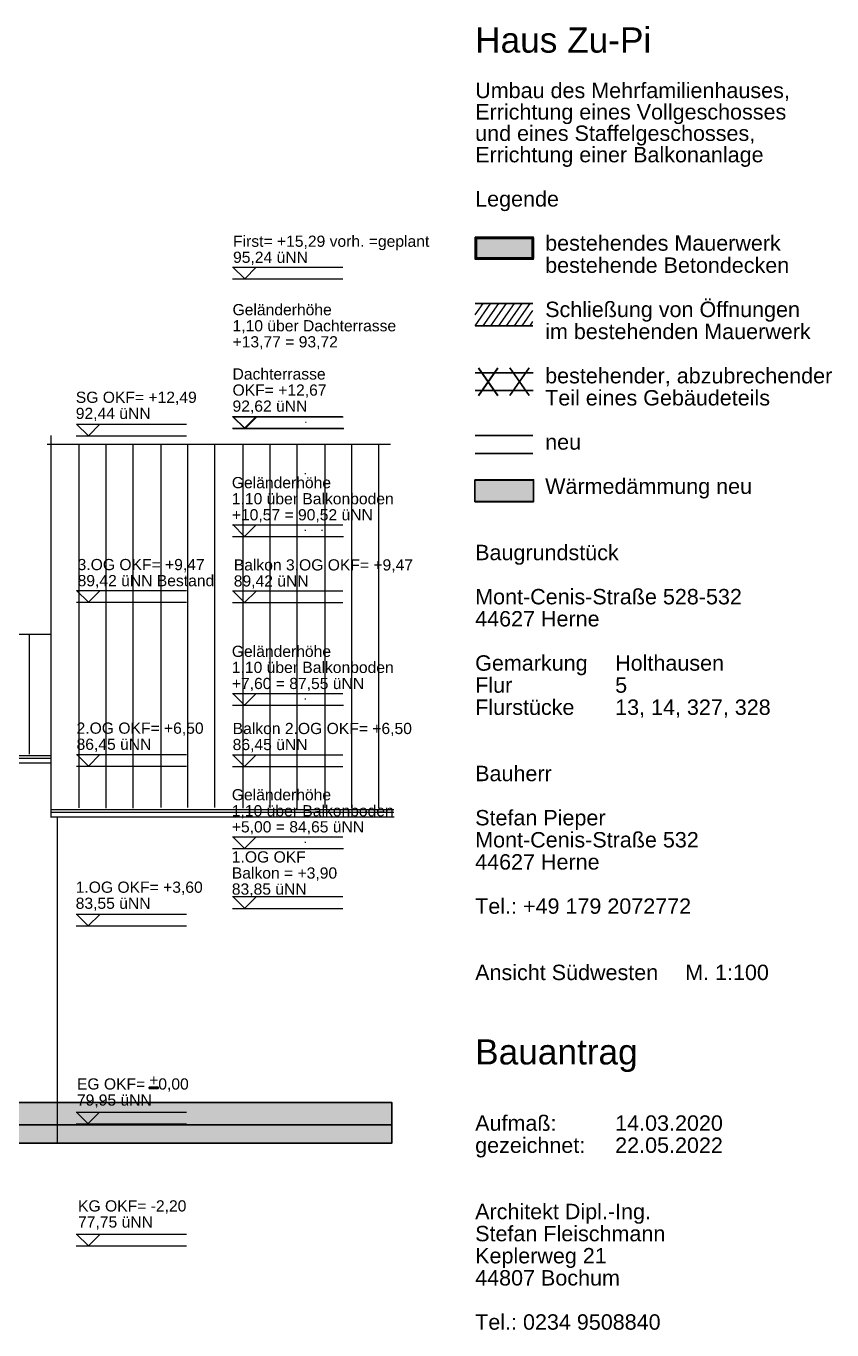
# Model space of a CAD drawing. Header units: millimetres. Extents: x 1 to 41669, y 1850 to 28527.
# Drawn here: x 27059 to 41669, y 4886 to 28527 of the extents above; entities that cross this region are included whole.
import ezdxf

# ---------------------------------------------------------------- set-up
doc = ezdxf.new("R2010")
doc.units = ezdxf.units.MM
doc.header["$LTSCALE"] = 50
for name, color, linetype in [('00_Wand_Bestand', 7, 'Continuous'), ('05_Linien_stark', 7, 'Continuous'), ('06_Linien_fein', 3, 'Continuous'), ('10_Text', 7, 'Continuous'), ('12_Plankopf', 140, 'Continuous')]:
    doc.layers.add(name, color=color, linetype=linetype)
doc.styles.add('PLAN', font='arial.ttf')

msp = doc.modelspace()

# ---------------------------------------------------------------- hatches: boundary and pattern name
at = {"layer": '00_Wand_Bestand'}
msp.add_hatch(color=7, dxfattribs=at).paths.add_polyline_path([(29291, 9285), (29456, 9285), (29456, 9264), (29291, 9264)])
at = {"layer": '00_Wand_Bestand', "transparency": 33554564}
for points in [[(1, 9008), (33690, 9008), (33690, 8275), (1, 8275)], [(3, 8604), (33690, 8604), (33690, 8273), (3, 8273)]]:
    msp.add_hatch(color=7, dxfattribs=at).paths.add_polyline_path(points)
at = {"layer": '12_Plankopf'}
for points in [[(35202, 24701), (36255, 24701), (36255, 24301), (35202, 24301)], [(35196, 20301), (36259, 20301), (36259, 19901), (35196, 19901)]]:
    msp.add_hatch(color=7, dxfattribs=at).paths.add_polyline_path(points)

# ---------------------------------------------------------------- linework, layer by layer
at = {"layer": '00_Wand_Bestand'}
for points in [[(29291, 9285), (29456, 9285), (29456, 9264), (29291, 9264)], [(1, 9008), (33690, 9008), (33690, 8275), (1, 8275)], [(3, 8604), (33690, 8604), (33690, 8273), (3, 8273)]]:
    msp.add_lwpolyline(points, close=True, dxfattribs=at)
at = {"layer": '05_Linien_stark', "lineweight": 15}
for p, q in [((30804, 24156), (32803, 24156)), ((31022, 23944), (30809, 24157)), ((31023, 23945), (31231, 24153)), ((30804, 23944), (32802, 23944)), ((27970, 21310), (29968, 21310)), ((28188, 21098), (27975, 21311)), ((28188, 21099), (28397, 21307)), ((30799, 21447), (32798, 21447)), ((31017, 21234), (30804, 21448)), ((30810, 21441), (32808, 21441)), ((31028, 21229), (30814, 21442)), ((31018, 21236), (31226, 21444)), ((31028, 21230), (31236, 21438)), ((32137, 21337), (32123, 21337)), ((32137, 21337), (32123, 21337)), ((32138, 21337), (32124, 21337)), ((27969, 21098), (29968, 21098)), ((30799, 21235), (32811, 21235)), ((30809, 21229), (32822, 21229)), ((32126, 20408), (32112, 20408)), ((32127, 20407), (32113, 20407)), ((32128, 20408), (32114, 20408)), ((30801, 19486), (32800, 19486)), ((31020, 19273), (30806, 19487)), ((31020, 19275), (31228, 19483)), ((30801, 19273), (32814, 19273)), ((32129, 19381), (32115, 19381)), ((32129, 19381), (32115, 19381)), ((32130, 19381), (32116, 19381)), ((32429, 19381), (32415, 19381)), ((32429, 19381), (32415, 19381)), ((32430, 19381), (32416, 19381)), ((27970, 18292), (29969, 18292)), ((28189, 18080), (27975, 18293)), ((28189, 18081), (28397, 18289)), ((30801, 18286), (32800, 18286)), ((31020, 18074), (30806, 18287)), ((31020, 18075), (31228, 18284)), ((27970, 18080), (29968, 18080)), ((30801, 18074), (32799, 18074)), ((30801, 16427), (32800, 16427)), ((31020, 16215), (30806, 16428)), ((31020, 16216), (31228, 16425)), ((32129, 16323), (32115, 16323)), ((32129, 16323), (32115, 16323)), ((32130, 16323), (32116, 16323)), ((30801, 16215), (32814, 16215)), ((27971, 15321), (29969, 15321)), ((28189, 15109), (27976, 15322)), ((28189, 15110), (28398, 15318)), ((30801, 15316), (32800, 15316)), ((31020, 15103), (30806, 15316)), ((31020, 15104), (31228, 15313)), ((27970, 15109), (29969, 15109)), ((30801, 15103), (32799, 15103)), ((30801, 13827), (32800, 13827)), ((31020, 13615), (30806, 13828)), ((31020, 13616), (31228, 13825)), ((32129, 13723), (32115, 13723)), ((32129, 13723), (32115, 13723)), ((32130, 13723), (32116, 13723)), ((30801, 13615), (32814, 13615)), ((30804, 12742), (32802, 12742)), ((31022, 12530), (30809, 12743)), ((31023, 12531), (31231, 12739)), ((27968, 12423), (29966, 12423)), ((28186, 12210), (27973, 12424)), ((28186, 12212), (28394, 12420)), ((30803, 12530), (32802, 12530)), ((27967, 12211), (29966, 12211)), ((27969, 8834), (29968, 8834)), ((28187, 8621), (27974, 8834)), ((28184, 8626), (28392, 8834)), ((27969, 8621), (29967, 8621)), ((27969, 6621), (29968, 6621)), ((28188, 6408), (27974, 6622)), ((27969, 6409), (29967, 6409)), ((28188, 6410), (28396, 6618))]:
    msp.add_line(p, q, dxfattribs=at)
at = {"layer": '06_Linien_fein', "lineweight": 9}
for p, q in [((27514, 14176), (27514, 21101)), ((33665, 20941), (27442, 20941)), ((28024, 14350), (28024, 20940)), ((28509, 14349), (28509, 20937)), ((28998, 14349), (28998, 20938)), ((29509, 14358), (29509, 20928)), ((29994, 14357), (29994, 20939)), ((30483, 14356), (30483, 20931)), ((30997, 14349), (30997, 20938)), ((31482, 14347), (31482, 20929)), ((31971, 14347), (31971, 20933)), ((32482, 14355), (32482, 20929)), ((32967, 14354), (32967, 20932)), ((33455, 14353), (33455, 20939)), ((27519, 17496), (24536, 17496)), ((27121, 15328), (27121, 17498)), ((27518, 15295), (24524, 15295)), ((27516, 15246), (24524, 15246)), ((27522, 15160), (24527, 15160)), ((33725, 14269), (27504, 14269)), ((33724, 14318), (27513, 14318)), ((33731, 14183), (27507, 14183)), ((27628, 8288), (27628, 14183))]:
    msp.add_line(p, q, dxfattribs=at)
at = {"layer": '12_Plankopf', "lineweight": 15}
for p, q in [((35201, 23094), (35485, 23501)), ((35201, 23294), (35343, 23497)), ((35343, 23091), (35627, 23497)), ((35485, 23091), (35768, 23497)), ((35627, 23091), (35911, 23497)), ((35768, 23091), (36052, 23497)), ((35911, 23091), (36195, 23497)), ((36052, 23091), (36248, 23371)), ((36195, 23091), (36248, 23168))]:
    msp.add_line(p, q, dxfattribs=at)
at = {"layer": '12_Plankopf', "lineweight": 25}
for p, q in [((35201, 23497), (36248, 23497)), ((35201, 23094), (36248, 23094)), ((35201, 22241), (36251, 22241)), ((35828, 21829), (36178, 22329)), ((35828, 22329), (36178, 21829)), ((35201, 21918), (36251, 21918)), ((35201, 21101), (36248, 21101)), ((35201, 20778), (36248, 20778))]:
    msp.add_line(p, q, dxfattribs=at)
at = {"layer": '12_Plankopf', "lineweight": 30}
for p, q in [((35259, 21829), (35609, 22329)), ((35259, 22329), (35609, 21829))]:
    msp.add_line(p, q, dxfattribs=at)
at = {"layer": '12_Plankopf'}
for points in [[(35202, 24701), (36255, 24701), (36255, 24301), (35202, 24301)], [(35196, 20301), (36259, 20301), (36259, 19901), (35196, 19901)]]:
    msp.add_lwpolyline(points, close=True, dxfattribs=at)
at = {"layer": '12_Plankopf', "lineweight": 50}
msp.add_lwpolyline([(35214, 24689), (36244, 24689), (36244, 24312), (35214, 24312)], close=True, dxfattribs=at)
at = {"layer": '12_Plankopf', "lineweight": 18}
msp.add_lwpolyline([(35200, 20296), (36254, 20296), (36254, 19905), (35200, 19905)], close=True, dxfattribs=at)

# ---------------------------------------------------------------- texts
at = {"layer": '10_Text', "style": 'PLAN'}
for s, height, p in [('First= +15,29 vorh. =geplant', 203.2, (30811, 24525)), ('95,24 üNN', 203.2, (30811, 24234)), ('Geländerhöhe', 203.2, (30802, 23284)), ('1,10 über Dachterrasse', 203.2, (30802, 22992)), ('+13,77 = 93,72', 203.2, (30802, 22701)), ('Dachterrasse', 203.2, (30802, 22118)), ('OKF= +12,67', 203.2, (30802, 21826)), ('SG OKF= +12,49', 203.2, (27960, 21695)), ('92,44 üNN', 203.2, (27960, 21403)), ('92,62 üNN', 203.2, (30802, 21535)), ('Geländerhöhe', 203.2, (30789, 20148)), ('1,10 über Balkonboden', 203.2, (30789, 19856)), ('+10,57 = 90,52 üNN', 203.2, (30789, 19565)), ('3.OG OKF= +9,47', 203.2, (27993, 18662)), ('Balkon 3.OG OKF= +9,47', 203.2, (30824, 18656)), ('89,42 üNN Bestand', 203.2, (27993, 18371)), ('89,42 üNN', 203.2, (30824, 18365)), ('Geländerhöhe', 203.2, (30789, 17089)), ('1,10 über Balkonboden', 203.2, (30789, 16798)), ('+7,60 = 87,55 üNN', 203.2, (30789, 16506)), ('2.OG OKF= +6,50', 203.2, (27974, 15696)), ('Balkon 2.OG OKF= +6,50', 203.2, (30804, 15690)), ('86,45 üNN', 203.2, (27974, 15404)), ('86,45 üNN', 203.2, (30804, 15399)), ('Geländerhöhe', 203.2, (30789, 14489)), ('1,10 über Balkonboden', 203.2, (30789, 14198)), ('+5,00 = 84,65 üNN', 203.2, (30789, 13907)), ('1.OG OKF', 203.2, (30789, 13361)), ('Balkon = +3,90', 203.2, (30789, 13069)), ('1.OG OKF= +3,60', 203.2, (27958, 12812)), ('83,85 üNN', 203.2, (30789, 12778)), ('83,55 üNN', 203.2, (27958, 12521)), ('+', 203, (29291, 9315)), ('EG OKF= ', 203.2, (27981, 9244)), ('0,00', 203.2, (29456, 9244)), ('79,95 üNN', 203.2, (27981, 8953)), ('KG OKF= -2,20', 203.2, (28001, 7033)), ('77,75 üNN', 203.2, (28001, 6742))]:
    msp.add_text(s, height=height, dxfattribs=at).set_placement(p)
at = {"layer": '12_Plankopf', "style": 'PLAN'}
for s, height, p in [('Haus Zu-Pi', 457, (35201, 28046)), ('Umbau des Mehrfamilienhauses,', 279.4, (35201, 27221)), ('Errichtung eines Vollgeschosses', 279.4, (35201, 26833)), ('und eines Staffelgeschosses,', 279.4, (35201, 26445)), ('Errichtung einer Balkonanlage', 279.4, (35201, 26057)), ('Legende', 279.3, (35201, 25255)), ('bestehendes Mauerwerk', 279.26, (36470, 24454)), ('bestehende Betondecken', 279.26, (36470, 24053)), ('Schließung von Öffnungen', 279.26, (36470, 23251)), ('im bestehenden Mauerwerk', 279.26, (36470, 22851)), ('bestehender, abzubrechender', 279.26, (36470, 22049)), ('Teil eines Gebäudeteils', 279.26, (36470, 21648)), ('neu', 279.3, (36470, 20847)), ('Wärmedämmung neu', 279.26, (36470, 20045)), ('Baugrundstück', 279.26, (35201, 18843)), ('Mont-Cenis-Straße 528-532', 279.26, (35201, 18042)), ('44627 Herne', 279.26, (35201, 17641)), ('Gemarkung', 279.3, (35201, 16839)), ('Holthausen', 279.3, (37739, 16839)), ('Flur', 279.3, (35201, 16439)), ('5', 279, (37739, 16439)), ('Flurstücke', 279.3, (35201, 16038)), ('13, 14, 327, 328', 279.26, (37739, 16038)), ('Bauherr', 279.3, (35201, 14836)), ('Stefan Pieper', 279.26, (35201, 14034)), ('Mont-Cenis-Straße 532', 279.26, (35201, 13634)), ('44627 Herne', 279.26, (35201, 13233)), ('Tel.: +49 179 2072772', 279.26, (35201, 12431)), ('Ansicht Südwesten', 279.26, (35201, 11229)), ('M. 1:100', 279.3, (39008, 11229)), ('Bauantrag', 457, (35201, 9699)), ('Aufmaß:', 279.3, (35201, 8497)), ('14.03.2020', 279.3, (37739, 8497)), ('gezeichnet:', 279.26, (35201, 8096)), ('22.05.2022', 279.3, (37739, 8096)), ('Architekt Dipl.-Ing.', 279.26, (35201, 6894)), ('Stefan Fleischmann', 279.26, (35201, 6493)), ('Keplerweg 21', 279.26, (35201, 6092)), ('44807 Bochum', 279.26, (35201, 5691)), ('Tel.: 0234 9508840', 279.26, (35201, 4890))]:
    msp.add_text(s, height=height, dxfattribs=at).set_placement(p)

doc.saveas('drawing.dxf')
